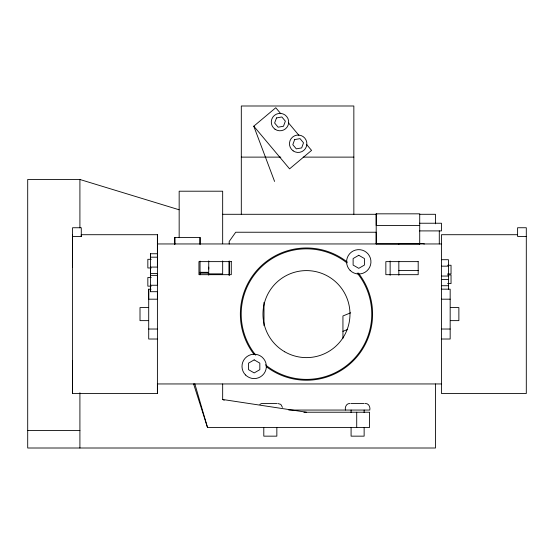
<?xml version="1.0" encoding="UTF-8"?>
<svg xmlns="http://www.w3.org/2000/svg" width="554" height="554" viewBox="0 0 554 554"><rect width="100%" height="100%" fill="white"/><g stroke="black" fill="none" stroke-linecap="round" stroke-linejoin="round"><path stroke-width="0.83" d="M157.405 383.617L157.405 393.499L72.574 393.499L72.574 360.772M72.574 267.437L72.574 234.709M72.574 236.447L81.279 236.447L81.279 234.709L157.405 234.709L157.405 243.836M151.083 289.195L148.707 289.195L148.707 299.188L157.405 299.188L157.405 291.695L150.446 291.709L150.446 267.624M150.446 291.709L150.446 285.802M150.446 277.568L150.446 253.746L157.405 253.746M157.405 273.634L157.405 285.248L150.446 285.248M157.405 234.709L157.405 267.076L150.446 267.076M174.808 244.189L174.808 237.424L200.042 237.424L200.042 244.245M200.042 244.189L200.042 237.424M208.74 268.995L208.74 267.132M229.19 275.137L229.19 261.322M263.995 325.683L263.995 302.38M419.717 243.982L376.208 243.933L376.208 213.83L419.717 213.83L419.717 244.12M274.576 181.435L253.78 126.194L275.774 107.739L280.733 113.639M259.826 404.385L261.62 403.527L276.848 403.527M350.689 312.809L342.94 315.967L342.94 338.39M342.94 331.354L347.587 329.457M241.309 157.121L280.83 157.121M303.163 157.121L353.847 157.121M179.067 209.758L79.908 179.489L27.7 179.489L27.7 448.006L435.486 448.006L435.486 383.95M222.362 214.294L376.824 214.294M419.96 214.294L435.486 214.294L435.486 223.816M419.475 223.234L441.469 223.234L441.469 230.907L419.475 230.907M419.717 225.526L376.208 225.526L376.208 213.83M517.602 234.709L441.469 234.709L441.469 393.499L526.3 393.499L526.3 227.742L517.602 227.742L517.602 236.447L526.3 236.447M441.469 243.954L157.405 243.954L157.405 393.499M150.446 257.181L157.405 257.181M151.263 259.307L147.835 259.307L147.835 267.97L151.263 267.97M441.469 259.701L448.428 259.701L448.428 289.16M447.611 265.262L451.039 265.262L451.039 273.932L447.611 273.932M441.469 266.162L448.428 266.162M398.832 270.539L418.18 270.539M200.042 272.305L208.74 272.305L208.74 260.906M200.042 273.143L208.74 273.143L208.74 275.151M150.446 273.531L157.405 273.531M208.166 273.863L222.666 273.863L222.666 260.948M447.611 274.936L451.039 274.936L451.039 283.6L447.611 283.6M150.446 275.359L157.405 275.359M441.469 276.051L448.428 276.051M151.263 277.478L147.835 277.478L147.835 286.148L151.263 286.148M441.469 279.486L448.428 279.486M441.469 285.726L448.428 285.726M441.469 289.16L450.167 289.195L450.167 339.02L441.469 339.02M441.469 299.188L450.167 299.188M148.424 307.581L140.01 307.581L140.01 320.634L148.424 320.634M450.45 307.581L458.871 307.581L458.871 320.634L450.45 320.634M148.707 329.028L157.405 329.028M441.469 329.028L450.167 329.028M157.405 339.02L148.707 339.02L148.707 289.195M157.405 383.95L441.469 383.95M277.852 403.527L280.816 404.385L282.471 407.377M350.073 403.527C346.596 403.07 344.692 407.086 345.426 410.057M351.084 403.527L364.137 403.527M365.148 403.527C368.625 403.07 370.529 407.086 369.788 410.057L288.779 410.057M303.89 412.231L369.573 412.231L369.573 427.459L207.501 427.459L193.588 383.88M27.7 430.555L79.908 430.555M306.48 412.231L222.666 399.482L222.666 383.998M222.666 399.482L224.197 400.258M288.44 122.829L298.904 135.301M306.611 144.49L311.57 150.39L289.576 168.852L253.78 126.194M194.773 383.666L207.501 427.459M439.294 230.907L439.294 243.954M424.066 244.21L424.066 243.559L398.832 243.559L398.832 244.21M398.832 261.266L398.832 275.186M390.134 261.024L390.134 275.31M376.208 243.933L376.208 232.237L235.713 232.237L229.19 241.461L229.19 244.051M364.137 410.057L364.137 412.585M364.137 427.736L364.137 436.157L351.084 436.157L351.084 427.736M356.714 412.231L356.714 427.459M353.847 214.294L353.847 105.994L241.309 105.994L241.309 214.294M351.084 410.057L351.084 412.585M276.848 427.736L276.848 436.157L263.794 436.157L263.794 427.736M229.19 260.969L229.19 275.386M222.666 243.725L222.666 191.206L179.164 191.206L179.164 237.701M200.042 261.121L200.042 274.756M174.808 237.424L174.808 244.245M150.446 253.746L150.446 259.397M81.279 236.447L81.279 227.742L72.574 227.742L72.574 393.499M79.908 179.489L79.908 227.839M79.908 392.751L79.908 448.006M357.191 273.039A65.254 65.254 0 0 1 265.408 364.823M255.761 355.176A65.254 65.254 0 0 1 346.873 262.859M358.293 273.025A66.127 66.127 0 0 1 266.155 366.519M254.134 354.518A66.127 66.127 0 0 1 347.413 262.174M276.501 117.919L274.639 123.03L278.136 127.198L283.489 126.25L285.352 121.139L281.854 116.977L276.501 117.919M294.673 139.58L292.817 144.691L296.307 148.86L301.667 147.911L303.523 142.8L300.033 138.638L294.673 139.58M358.77 255.283L353.12 258.552L353.12 265.075L358.77 268.337L364.421 265.075L364.421 258.552L358.77 255.283M254.182 359.878L248.531 363.14L248.531 369.663L254.182 372.925L259.833 369.663L259.833 363.14L254.182 359.878M231.288 261.627L198.948 261.627L198.948 274.673L231.288 274.673L231.288 261.627M418.187 261.627L385.847 261.627L385.847 274.673L418.187 274.673L418.187 261.627M245.567 375.016A12.181 12.181 0 0 0 265.948 369.553A12.181 12.181 0 0 0 251.031 354.636A12.181 12.181 0 0 0 245.567 375.016M350.156 270.428A12.181 12.181 0 0 0 370.536 264.964A12.181 12.181 0 0 0 355.62 250.048A12.181 12.181 0 0 0 350.156 270.428M293.177 150.875A8.698 8.698 0 0 0 306.84 144.504A8.698 8.698 0 0 0 294.493 135.862A8.698 8.698 0 0 0 293.177 150.875M275.006 129.214A8.698 8.698 0 0 0 288.662 122.843A8.698 8.698 0 0 0 276.314 114.2A8.698 8.698 0 0 0 275.006 129.214M284.721 351.783A43.503 43.503 0 0 0 349.983 314.104A43.503 43.503 0 0 0 284.721 276.432A43.503 43.503 0 0 0 284.721 351.783"/></g></svg>
